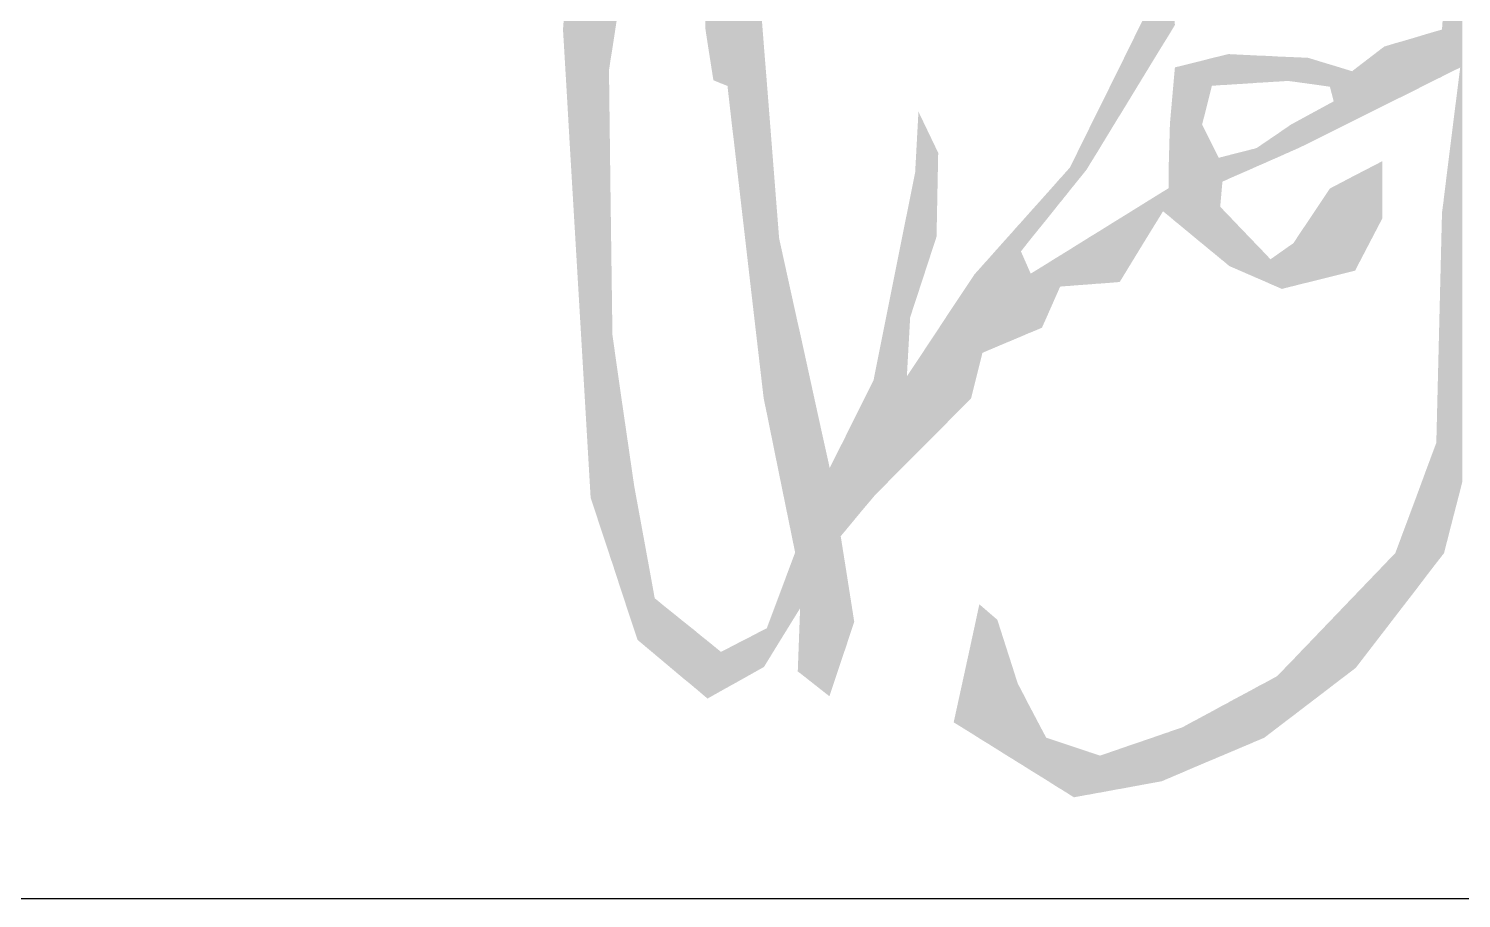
# Model space of a CAD drawing. Extents: x -3102990 to -851544, y -5293060 to -2540151.
# Drawn here: x -1272360 to -1271696, y -2664855 to -2664452 of the extents above; entities that cross this region are included whole.
import ezdxf

# ---------------------------------------------------------------- set-up
doc = ezdxf.new("R2010")
doc.units = 0
doc.header["$LTSCALE"] = 1000
doc.layers.get('0').update_dxf_attribs({"linetype": 'CONTINUOUS'})
doc.layers.add('HATCH', color=254, linetype='CONTINUOUS')
doc.layers.add('PUB_TITLE', color=4, linetype='CONTINUOUS')

# ---------------------------------------------------------------- blocks, each defined once
blk = doc.blocks.new('*U3140')
for points in [[(695042.5, -16518), (695042.5, -16059.9), (695044.1, -16528.6)], [(695044.1, -16528.6), (695044.1, -16059.9), (695048.4, -16556)], [(695048.4, -16556), (695048.4, -16059.9), (695053.9, -16558.3)], [(695053.9, -16558.3), (695053.9, -16059.9), (695055.3, -16558.8)], [(695583.9, -16248.4), (695589.2, -16546.8), (695589.2, -16248)], [(695589.2, -16248), (695590.8, -16846.6), (695590.8, -16247.8)], [(695055.3, -16558.8), (695055.3, -16278.5), (695056, -16559.1)], [(695056, -16559.1), (695056, -16288.2), (695057.8, -16559.8)], [(695057.8, -16559.8), (695057.8, -16312.9), (695058.6, -16560.1)], [(695058.6, -16560.1), (695058.6, -16324.2), (695062.1, -16590.9)], [(695062.1, -16590.9), (695062.1, -16374.1), (695063.1, -16599)], [(695063.1, -16599), (695063.1, -16378.4), (695075.4, -16705.5)], [(695577.5, -16497.1), (695583.9, -16549.4), (695583.9, -16400.7)], [(694959.5, -16444.6), (694968.5, -16885.7), (694968.5, -16438.6)], [(694968.5, -16885.7), (694968.5, -16438.6), (694972.8, -16898.6)], [(695075.4, -16705.5), (695075.4, -16434.8), (695078.4, -16731.4)], [(694944.3, -16454.7), (694952.6, -16740.9), (694952.6, -16449.2)], [(694952.6, -16449.2), (694959.5, -16858.3), (694959.5, -16444.6)], [(694952.6, -16740.9), (694952.6, -16449.2), (694959.5, -16858.3)], [(694959.5, -16858.3), (694959.5, -16444.6), (694968.5, -16885.7)], [(695078.4, -16731.4), (695078.4, -16448.4), (695084.8, -16786.3)], [(694942.5, -16479.5), (694944.3, -16601.2), (694944.3, -16454.7)], [(694944.3, -16601.2), (694944.3, -16454.7), (694952.6, -16740.9)], [(695374, -16482.8), (695378.1, -16523.5), (695378.1, -16474.6)], [(695378.1, -16474.6), (695379, -16522), (695379, -16472.8)], [(694939.5, -16519.3), (694942.5, -16569.8), (694942.5, -16479.5)], [(694942.5, -16569.8), (694942.5, -16479.5), (694944.3, -16601.2)], [(695361.4, -16508.2), (695373, -16531.7), (695373, -16484.8)], [(695373, -16484.8), (695374, -16530.1), (695374, -16482.8)], [(695576, -16519.3), (695577.1, -16552.8), (695577.1, -16504)], [(695577.1, -16504), (695577.5, -16552.6), (695577.5, -16497.1)], [(695342.6, -16546.4), (695361.4, -16550.7), (695361.4, -16508.2)], [(695546.2, -16528.1), (695557.8, -16562.5), (695557.8, -16524.7)], [(695557.8, -16524.7), (695564.6, -16559), (695564.6, -16522.6)], [(695564.6, -16522.6), (695571.9, -16555.4), (695571.9, -16520.5)], [(695571.9, -16520.5), (695576, -16553.4), (695576, -16519.3)], [(695576, -16519.3), (695576, -16553.3), (695576, -16519.3)], [(695084.8, -16786.3), (695084.8, -16528.7), (695085, -16787.4)], [(695085, -16787.4), (695085, -16531.5), (695087.1, -16797.4)], [(695418.8, -16537.7), (695421.3, -16559.3), (695421.3, -16537.1)], [(695513.6, -16547.4), (695532.9, -16574.9), (695532.9, -16532.6)], [(695532.9, -16532.6), (695534.3, -16574.2), (695534.3, -16531.6)], [(695534.3, -16531.6), (695542.2, -16570.2), (695542.2, -16529.2)], [(695542.2, -16529.2), (695546.2, -16568.3), (695546.2, -16528.1)], [(695333.7, -16564.4), (695342.2, -16582.1), (695342.2, -16547.1)], [(695342.2, -16547.1), (695342.6, -16581.6), (695342.6, -16546.4)], [(695379, -16587.4), (695382.6, -16658.1), (695382.6, -16546.7)], [(695382.6, -16546.7), (695385.5, -16660.4), (695385.5, -16546)], [(695382.6, -16658.1), (695382.6, -16546.7), (695385.5, -16660.4)], [(695385.5, -16546), (695387.9, -16662.4), (695387.9, -16545.4)], [(695385.5, -16660.4), (695385.5, -16546), (695387.9, -16662.4)], [(695387.9, -16545.4), (695389.2, -16663.5), (695389.2, -16545.1)], [(695387.9, -16662.4), (695387.9, -16545.4), (695389.2, -16663.5)], [(695389.2, -16545.1), (695393.1, -16666.7), (695393.1, -16544.1)], [(695389.2, -16663.5), (695389.2, -16545.1), (695393.1, -16666.7)], [(695393.1, -16544.1), (695400.9, -16673.2), (695400.9, -16542.2)], [(695393.1, -16666.7), (695393.1, -16544.1), (695400.9, -16673.2)], [(695400.9, -16542.2), (695402.3, -16674.3), (695402.3, -16541.8)], [(695400.9, -16673.2), (695400.9, -16542.2), (695402.3, -16674.3)], [(695402.3, -16541.8), (695409.4, -16560), (695409.4, -16540)], [(695409.4, -16540), (695411.4, -16559.9), (695411.4, -16539.5)], [(695411.4, -16539.5), (695414.3, -16559.7), (695414.3, -16538.8)], [(695414.3, -16538.8), (695415.1, -16559.6), (695415.1, -16538.6)], [(695415.1, -16538.6), (695415.4, -16559.6), (695415.4, -16538.5)], [(695415.4, -16538.5), (695416.8, -16559.5), (695416.8, -16538.2)], [(695416.8, -16538.2), (695416.9, -16559.5), (695416.9, -16538.1)], [(695416.9, -16538.1), (695417.1, -16559.5), (695417.1, -16538.1)], [(695417.1, -16538.1), (695418.8, -16559.4), (695418.8, -16537.7)], [(695464.4, -16556.5), (695464.4, -16539.1), (695466.5, -16556.8)], [(695466.5, -16556.8), (695466.5, -16539.2), (695468.4, -16557)], [(695468.4, -16557), (695468.4, -16539.3), (695473.3, -16557.7)], [(695473.3, -16557.7), (695473.3, -16539.5), (695479.2, -16558.5)], [(695479.2, -16558.5), (695479.2, -16539.8), (695494.8, -16560.7)], [(695494.8, -16560.7), (695494.8, -16544.6), (695494.9, -16561)], [(695494.9, -16561), (695494.9, -16544.6), (695497.6, -16571.3)], [(695513.1, -16547.8), (695513.6, -16584.5), (695513.6, -16547.4)], [(695583.9, -16588.8), (695589.2, -16853), (695589.2, -16546.8)], [(694972.8, -16898.6), (694972.8, -16548.8), (694973.9, -16902.1)], [(695087.1, -16797.4), (695087.1, -16557.5), (695096, -16841.3)], [(695510.9, -16549.5), (695513.1, -16584.8), (695513.1, -16547.8)], [(695328.4, -16575.1), (695333.7, -16596.1), (695333.7, -16564.4)], [(695326.3, -16579.3), (695328.4, -16604.8), (695328.4, -16575.1)], [(695479.2, -16581.3), (695494.8, -16593.9), (695494.8, -16572.8)], [(695494.8, -16572.8), (695494.9, -16593.9), (695494.9, -16572.8)], [(695494.9, -16572.8), (695497.6, -16592.5), (695497.6, -16571.3)], [(695194.5, -16622.9), (695196.9, -16709.4), (695196.9, -16578.8)], [(695320.7, -16590.6), (695326.3, -16608.3), (695326.3, -16579.3)], [(695378.1, -16618.9), (695379, -16655), (695379, -16587.4)], [(695379, -16655), (695379, -16587.4), (695382.6, -16658.1)], [(695402.3, -16674.3), (695402.3, -16588.2), (695409.4, -16680.2)], [(695464.4, -16589.7), (695466.5, -16607.6), (695466.5, -16588.2)], [(695466.5, -16588.2), (695468.4, -16606.8), (695468.4, -16587.2)], [(695468.4, -16587.2), (695473.3, -16604.6), (695473.3, -16584.5)], [(695473.3, -16584.5), (695479.2, -16601.7), (695479.2, -16581.3)], [(695577.5, -16640.2), (695583.9, -16873.4), (695583.9, -16588.8)], [(695309.5, -16613.3), (695318.7, -16620.7), (695318.7, -16594.7)], [(695318.7, -16594.7), (695320.7, -16617.3), (695320.7, -16590.6)], [(695447.4, -16601.3), (695451.8, -16614.1), (695451.8, -16598.3)], [(695451.8, -16598.3), (695456.7, -16612), (695456.7, -16595)], [(695456.7, -16595), (695458.7, -16611.1), (695458.7, -16593.6)], [(695458.7, -16593.6), (695460.1, -16610.5), (695460.1, -16592.6)], [(695460.1, -16592.6), (695463.3, -16609), (695463.3, -16590.4)], [(695463.3, -16590.4), (695464.4, -16608.6), (695464.4, -16589.7)], [(695409.4, -16680.2), (695409.4, -16602.3), (695411.4, -16681.8)], [(695411.4, -16681.8), (695411.4, -16606.4), (695414.3, -16684.2)], [(695422, -16610.2), (695431.9, -16622.9), (695431.9, -16607.7)], [(695431.9, -16607.7), (695438.1, -16620.2), (695438.1, -16606.1)], [(695438.1, -16606.1), (695439.8, -16619.4), (695439.8, -16605.7)], [(695439.8, -16605.7), (695440.5, -16619.1), (695440.5, -16605.5)], [(695440.5, -16605.5), (695441.8, -16618.5), (695441.8, -16605.1)], [(695441.8, -16605.1), (695447.4, -16616.1), (695447.4, -16601.3)], [(695304.1, -16622), (695306.5, -16635.8), (695306.5, -16619.3)], [(695306.5, -16619.3), (695307, -16635.2), (695307, -16618.3)], [(695307, -16618.3), (695309.5, -16632.1), (695309.5, -16613.3)], [(695378.1, -16654.3), (695378.1, -16618.9), (695379, -16655)], [(695414.3, -16612.2), (695415.1, -16684.9), (695415.1, -16612)], [(695414.3, -16684.2), (695414.3, -16612.2), (695415.1, -16684.9)], [(695415.1, -16612), (695415.4, -16685.1), (695415.4, -16611.9)], [(695415.1, -16684.9), (695415.1, -16612), (695415.4, -16685.1)], [(695415.4, -16611.9), (695416.8, -16631.9), (695416.8, -16611.5)], [(695416.8, -16611.5), (695416.9, -16630.7), (695416.9, -16611.5)], [(695416.9, -16611.5), (695417.1, -16629.4), (695417.1, -16611.5)], [(695417.1, -16611.5), (695418.8, -16628.7), (695418.8, -16611)], [(695418.8, -16611), (695421.3, -16627.6), (695421.3, -16610.4)], [(695421.3, -16610.4), (695421.9, -16627.3), (695421.9, -16610.3)], [(695421.9, -16610.3), (695422, -16627.2), (695422, -16610.2)], [(695513.6, -16624.6), (695532.9, -16655.9), (695532.9, -16614.6)], [(695190.9, -16640.8), (695194.5, -16716.7), (695194.5, -16622.9)], [(695295.3, -16631.9), (695299.5, -16644.5), (695299.5, -16627.1)], [(695299.5, -16627.1), (695300.4, -16643.5), (695300.4, -16626.2)], [(695300.4, -16626.2), (695302.2, -16641.2), (695302.2, -16624.1)], [(695302.2, -16624.1), (695304.1, -16638.9), (695304.1, -16622)], [(695497.6, -16633), (695510.9, -16694.5), (695510.9, -16626)], [(695510.9, -16626), (695513.1, -16693.9), (695513.1, -16624.9)], [(695513.1, -16624.9), (695513.6, -16692.9), (695513.6, -16624.6)], [(694973.9, -16902.1), (694973.9, -16637.9), (694975.3, -16906.1)], [(695188.5, -16652.7), (695190.9, -16727.7), (695190.9, -16640.8)], [(695286.3, -16642), (695289.4, -16657.2), (695289.4, -16638.5)], [(695289.4, -16638.5), (695295.3, -16649.8), (695295.3, -16631.9)], [(695361.4, -16644.5), (695373, -16652.6), (695373, -16637.3)], [(695373, -16637.3), (695374, -16650.9), (695374, -16636.7)], [(695374, -16636.7), (695378.1, -16654.3), (695378.1, -16634.2)], [(695374, -16650.9), (695374, -16636.7), (695378.1, -16654.3)], [(695479.2, -16657.9), (695494.8, -16698.5), (695494.8, -16634.5)], [(695494.8, -16634.5), (695494.9, -16698.5), (695494.9, -16634.4)], [(695494.9, -16634.4), (695497.6, -16697.8), (695497.6, -16633)], [(695577.1, -16643.9), (695577.5, -16898.5), (695577.5, -16640.2)], [(695276.6, -16652.8), (695278.2, -16671), (695278.2, -16651)], [(695278.2, -16651), (695286.3, -16661), (695286.3, -16642)], [(695342.6, -16656.2), (695361.4, -16671.4), (695361.4, -16644.5)], [(695415.4, -16685.1), (695415.4, -16647.6), (695416.8, -16686.3)], [(695416.8, -16686.3), (695416.8, -16649.1), (695416.9, -16686.4)], [(695416.9, -16686.4), (695416.9, -16649.2), (695417.1, -16686.5)], [(695417.1, -16686.5), (695417.1, -16649.4), (695418.8, -16687.9)], [(695418.8, -16687.9), (695418.8, -16651.2), (695421.3, -16690)], [(695576, -16652), (695577.1, -16899.1), (695577.1, -16643.9)], [(695179.5, -16697.5), (695187.3, -16834.5), (695187.3, -16658.6)], [(695187.3, -16658.6), (695188.5, -16833.3), (695188.5, -16652.7)], [(695267, -16663.5), (695268.9, -16742.6), (695268.9, -16661.4)], [(695268.9, -16661.4), (695270.4, -16742), (695270.4, -16659.8)], [(695270.4, -16659.8), (695271.1, -16741.7), (695271.1, -16659)], [(695271.1, -16659), (695276.6, -16673), (695276.6, -16652.8)], [(695328.4, -16665), (695333.7, -16702.9), (695333.7, -16661.7)], [(695333.7, -16661.7), (695342.2, -16702.2), (695342.2, -16656.4)], [(695342.2, -16656.4), (695342.6, -16702.2), (695342.6, -16656.2)], [(695421.3, -16690), (695421.3, -16653.7), (695421.9, -16690.5)], [(695421.9, -16690.5), (695421.9, -16654.4), (695422, -16690.6)], [(695422, -16690.6), (695422, -16654.5), (695431.9, -16694.9)], [(695473.3, -16666.6), (695479.2, -16702.4), (695479.2, -16657.9)], [(695571.9, -16818.6), (695576, -16900.5), (695576, -16652.6)], [(695576, -16652.6), (695576, -16900.4), (695576, -16652)], [(695096, -16841.3), (695096, -16670.5), (695107.6, -16898.1)], [(695254.2, -16677.9), (695261.5, -16745.7), (695261.5, -16669.7)], [(695261.5, -16669.7), (695264.5, -16744.5), (695264.5, -16666.4)], [(695264.5, -16666.4), (695267, -16743.4), (695267, -16663.5)], [(695309.5, -16676.7), (695318.7, -16704), (695318.7, -16671)], [(695318.7, -16671), (695320.7, -16703.9), (695320.7, -16669.7)], [(695320.7, -16669.7), (695326.3, -16703.4), (695326.3, -16666.3)], [(695326.3, -16666.3), (695328.4, -16703.3), (695328.4, -16665)], [(695431.9, -16694.9), (695431.9, -16664.9), (695438.1, -16697.6)], [(695438.1, -16697.6), (695438.1, -16671.3), (695439.8, -16698.3)], [(695468.4, -16674.1), (695473.3, -16703.8), (695473.3, -16666.6)], [(695246.9, -16686.1), (695254, -16748.9), (695254, -16678.1)], [(695254, -16678.1), (695254.2, -16748.8), (695254.2, -16677.9)], [(695299.5, -16682.9), (695300.4, -16705.4), (695300.4, -16682.4)], [(695300.4, -16682.4), (695302.2, -16705.3), (695302.2, -16681.2)], [(695302.2, -16681.2), (695304.1, -16705.1), (695304.1, -16680.1)], [(695304.1, -16680.1), (695306.5, -16705), (695306.5, -16678.6)], [(695306.5, -16678.6), (695307, -16704.9), (695307, -16678.3)], [(695307, -16678.3), (695309.5, -16704.7), (695309.5, -16676.7)], [(695439.8, -16698.3), (695439.8, -16673.1), (695440.5, -16698.7)], [(695440.5, -16698.7), (695440.5, -16673.9), (695441.8, -16699.2)], [(695441.8, -16699.2), (695441.8, -16675.2), (695447.4, -16701.6)], [(695447.4, -16701.6), (695447.4, -16681), (695451.8, -16703.6)], [(695451.8, -16685.7), (695456.7, -16705.7), (695456.7, -16682.3)], [(695456.7, -16682.3), (695458.7, -16706.6), (695458.7, -16680.8)], [(695456.7, -16705.7), (695456.7, -16682.3), (695458.7, -16706.6)], [(695458.7, -16680.8), (695460.1, -16707.2), (695460.1, -16679.9)], [(695458.7, -16706.6), (695458.7, -16680.8), (695460.1, -16707.2)], [(695460.1, -16679.9), (695463.3, -16706.3), (695463.3, -16677.6)], [(695463.3, -16677.6), (695464.4, -16706.1), (695464.4, -16676.8)], [(695464.4, -16676.8), (695466.5, -16705.5), (695466.5, -16675.4)], [(695466.5, -16675.4), (695468.4, -16705.1), (695468.4, -16674.1)], [(695237.4, -16696.7), (695241, -16762.4), (695241, -16692.7)], [(695241, -16692.7), (695243.2, -16753.5), (695243.2, -16690.2)], [(695243.2, -16690.2), (695246.9, -16751.9), (695246.9, -16686.1)], [(695278.2, -16696.1), (695286.3, -16735.3), (695286.3, -16691.1)], [(695286.3, -16691.1), (695289.4, -16728.4), (695289.4, -16689.2)], [(695289.4, -16689.2), (695295.3, -16715), (695295.3, -16685.5)], [(695295.3, -16685.5), (695299.5, -16705.5), (695299.5, -16682.9)], [(695451.8, -16703.6), (695451.8, -16685.7), (695456.7, -16705.7)], [(695165.1, -16769.5), (695179.5, -16842.3), (695179.5, -16697.5)], [(695230.8, -16706.7), (695235, -16786.5), (695235, -16700.4)], [(695235, -16700.4), (695237.4, -16776.8), (695237.4, -16696.7)], [(695222.4, -16719.3), (695230.8, -16790.8), (695230.8, -16706.7)], [(695219, -16724.4), (695222.4, -16799.2), (695222.4, -16719.3)], [(695211.2, -16736.3), (695219, -16802.6), (695219, -16724.4)], [(694975.3, -16906.1), (694975.3, -16740.6), (694981.9, -16926.4)], [(695111.2, -16985.5), (695111.2, -16739.3), (695124.9, -16996.3)], [(695196.9, -16757.9), (695210, -16811.7), (695210, -16738.1)], [(695210, -16738.1), (695211.2, -16810.5), (695211.2, -16736.3)], [(695190.9, -16766.9), (695194.5, -16827.3), (695194.5, -16761.5)], [(695194.5, -16761.5), (695196.9, -16824.9), (695196.9, -16757.9)], [(695156.1, -16789.8), (695164.4, -16857.8), (695164.4, -16773.3)], [(695164.4, -16773.3), (695165.1, -16856.9), (695165.1, -16769.5)], [(695188.5, -16770.5), (695190.9, -16830.9), (695190.9, -16766.9)], [(694981.9, -16926.4), (694981.9, -16786.9), (694991.1, -16954.2)], [(695150.4, -16801.3), (695156.1, -16867.6), (695156.1, -16789.8)], [(695124.9, -16996.3), (695124.9, -16801.9), (695132, -17001.9)], [(695144.2, -16813.8), (695150.4, -16874.5), (695150.4, -16801.3)], [(695140.6, -16821), (695144.2, -16882), (695144.2, -16813.8)], [(695132.6, -16837), (695140.6, -16977.7), (695140.6, -16821)], [(695564.6, -16838.2), (695571.9, -16905.7), (695571.9, -16818.6)], [(695132, -17001.9), (695132, -16834), (695132.4, -17002.2)], [(695557.8, -16856.7), (695564.6, -16915.2), (695564.6, -16838.2)], [(694991.1, -16954.2), (694991.1, -16850.2), (694993.5, -16961.4)], [(695546.2, -16887.8), (695557.8, -16924.2), (695557.8, -16856.7)], [(694993.5, -16961.4), (694993.5, -16863.2), (695004.1, -16970.3)], [(695542.2, -16898.5), (695546.2, -16939.2), (695546.2, -16887.8)], [(695096, -16929.1), (695107.6, -16944.3), (695107.6, -16898.1)], [(695534.3, -16906.7), (695542.2, -16944.4), (695542.2, -16898.5)], [(695513.6, -16928.3), (695532.9, -16956.5), (695532.9, -16908.2)], [(695532.9, -16908.2), (695534.3, -16954.7), (695534.3, -16906.7)], [(695004.1, -16970.3), (695004.1, -16921.1), (695005.9, -16971.8)], [(695005.9, -16971.8), (695005.9, -16931.2), (695007.3, -16973)], [(695087.1, -16952.9), (695096, -16963.1), (695096, -16929.1)], [(695497.6, -16945), (695510.9, -16983.7), (695510.9, -16931.1)], [(695510.9, -16931.1), (695513.1, -16982), (695513.1, -16928.9)], [(695513.1, -16928.9), (695513.6, -16981.6), (695513.6, -16928.3)], [(695007.3, -16973), (695007.3, -16932.3), (695011.6, -16976.6)], [(695011.6, -16976.6), (695011.6, -16935.9), (695021.1, -16984.6)], [(695109.5, -16984.3), (695111.2, -16985.5), (695111.2, -16938.5)], [(695237.4, -16952.3), (695241, -17032.7), (695241, -16935.6)], [(695241, -17032.7), (695241, -16935.6), (695243.2, -17034.1)], [(695243.2, -17034.1), (695243.2, -16937.5), (695246.9, -17036.3)], [(695246.9, -17036.3), (695246.9, -16940.7), (695254, -17040.8)], [(695021.1, -16984.6), (695021.1, -16943.5), (695026.2, -16988.9)], [(695026.2, -16988.9), (695026.2, -16947.7), (695027.9, -16990.3)], [(695027.9, -16990.3), (695027.9, -16949), (695031.4, -16993.1)], [(695031.4, -16993.1), (695031.4, -16951.8), (695034.8, -16996)], [(695254, -17040.8), (695254, -16946.8), (695254.2, -17040.9)], [(695254.2, -17040.9), (695254.2, -16947.4), (695261.5, -17045.5)], [(695479.2, -16964.2), (695494.8, -16996), (695494.8, -16947.9)], [(695494.8, -16947.9), (695494.9, -16995.9), (695494.9, -16947.8)], [(695494.9, -16947.8), (695497.6, -16993.8), (695497.6, -16945)], [(695034.8, -16996), (695034.8, -16954.5), (695036.4, -16997.3)], [(695036.4, -16997.3), (695036.4, -16955.9), (695041.2, -17001.4)], [(695041.2, -17001.4), (695041.2, -16959.8), (695042.5, -17002.5)], [(695042.5, -17002.5), (695042.5, -16960.8), (695044.1, -17003.9)], [(695063.1, -16965.3), (695075.4, -16986.4), (695075.4, -16959)], [(695075.4, -16959), (695078.4, -16984.7), (695078.4, -16957.4)], [(695078.4, -16957.4), (695084.8, -16981.1), (695084.8, -16954.1)], [(695084.8, -16954.1), (695085, -16981), (695085, -16954)], [(695085, -16954), (695087.1, -16977.6), (695087.1, -16952.9)], [(695235, -16963.4), (695237.4, -17030.4), (695237.4, -16952.3)], [(695237.4, -17030.4), (695237.4, -16952.3), (695241, -17032.7)], [(695053.9, -16970.1), (695055.3, -16997.6), (695055.3, -16969.4)], [(695055.3, -16969.4), (695056, -16997.2), (695056, -16969)], [(695056, -16969), (695057.8, -16996.2), (695057.8, -16968.1)], [(695057.8, -16968.1), (695058.6, -16995.8), (695058.6, -16967.7)], [(695058.6, -16967.7), (695062.1, -16993.8), (695062.1, -16965.8)], [(695062.1, -16965.8), (695063.1, -16993.3), (695063.1, -16965.3)], [(695230.8, -16982.7), (695235, -17028.9), (695235, -16963.4)], [(695235, -17028.9), (695235, -16963.4), (695237.4, -17030.4)], [(695261.5, -17045.5), (695261.5, -16970.2), (695264.5, -17047.3)], [(695468.4, -16975.5), (695473.3, -17012.4), (695473.3, -16970.3)], [(695473.3, -16970.3), (695479.2, -17007.9), (695479.2, -16964.2)], [(695222.4, -17021.1), (695230.8, -17026.3), (695230.8, -16982.7)], [(695230.8, -17026.3), (695230.8, -16982.7), (695235, -17028.9)], [(695264.5, -17047.3), (695264.5, -16979.5), (695267, -17048.9)], [(695460.1, -16984.1), (695463.3, -17020), (695463.3, -16980.7)], [(695463.3, -16980.7), (695464.4, -17019.2), (695464.4, -16979.6)], [(695464.4, -16979.6), (695466.5, -17017.6), (695466.5, -16977.4)], [(695466.5, -16977.4), (695468.4, -17016.2), (695468.4, -16975.5)], [(695267, -17048.9), (695267, -16987.4), (695268.9, -17050.1)], [(695268.9, -17050.1), (695268.9, -16993.2), (695270.4, -17051)], [(695441.8, -16995.6), (695447.4, -17032.2), (695447.4, -16992.7)], [(695447.4, -16992.7), (695451.8, -17028.8), (695451.8, -16990.3)], [(695451.8, -16990.3), (695456.7, -17025.1), (695456.7, -16987.6)], [(695456.7, -16987.6), (695458.7, -17023.5), (695458.7, -16985.5)], [(695458.7, -16985.5), (695460.1, -17022.5), (695460.1, -16984.1)], [(695270.4, -17051), (695270.4, -16996), (695271.1, -17051.4)], [(695271.1, -17051.4), (695271.1, -16997.3), (695276.6, -17054.9)], [(695422, -17006.3), (695431.9, -17038.8), (695431.9, -17001)], [(695431.9, -17001), (695438.1, -17036.2), (695438.1, -16997.7)], [(695438.1, -16997.7), (695439.8, -17035.4), (695439.8, -16996.7)], [(695439.8, -16996.7), (695440.5, -17035.1), (695440.5, -16996.4)], [(695440.5, -16996.4), (695441.8, -17034.6), (695441.8, -16995.6)], [(695276.6, -17054.9), (695276.6, -17008), (695278.2, -17055.9)], [(695278.2, -17055.9), (695278.2, -17011), (695286.3, -17060.9)], [(695402.3, -17017), (695409.4, -17048.3), (695409.4, -17013.2)], [(695409.4, -17013.2), (695411.4, -17047.5), (695411.4, -17012.1)], [(695411.4, -17012.1), (695414.3, -17046.2), (695414.3, -17010.5)], [(695414.3, -17010.5), (695415.1, -17045.9), (695415.1, -17010.1)], [(695415.1, -17010.1), (695415.4, -17045.8), (695415.4, -17009.9)], [(695415.4, -17009.9), (695416.8, -17045.2), (695416.8, -17009.1)], [(695416.8, -17009.1), (695416.9, -17045.1), (695416.9, -17009.1)], [(695416.9, -17009.1), (695417.1, -17045.1), (695417.1, -17009)], [(695417.1, -17009), (695418.8, -17044.3), (695418.8, -17008.1)], [(695418.8, -17008.1), (695421.3, -17043.3), (695421.3, -17006.8)], [(695421.3, -17006.8), (695421.9, -17043), (695421.9, -17006.4)], [(695421.9, -17006.4), (695422, -17043), (695422, -17006.3)], [(695385.5, -17025.6), (695387.9, -17057.5), (695387.9, -17024.8)], [(695387.9, -17024.8), (695389.2, -17056.9), (695389.2, -17024.1)], [(695389.2, -17024.1), (695393.1, -17055.2), (695393.1, -17021.9)], [(695393.1, -17021.9), (695400.9, -17051.9), (695400.9, -17017.8)], [(695400.9, -17017.8), (695402.3, -17051.3), (695402.3, -17017)], [(695286.3, -17060.9), (695286.3, -17026.4), (695289.4, -17062.8)], [(695289.4, -17062.8), (695289.4, -17032.2), (695295.3, -17066.6)], [(695295.3, -17066.6), (695295.3, -17034.2), (695299.5, -17069.2)], [(695342.6, -17040.3), (695361.4, -17065.9), (695361.4, -17033.9)], [(695361.4, -17033.9), (695373, -17063.8), (695373, -17029.9)], [(695373, -17029.9), (695374, -17063.4), (695374, -17029.5)], [(695374, -17029.5), (695378.1, -17061.6), (695378.1, -17028.2)], [(695378.1, -17028.2), (695379, -17061.3), (695379, -17027.8)], [(695379, -17027.8), (695382.6, -17059.7), (695382.6, -17026.6)], [(695382.6, -17026.6), (695385.5, -17058.5), (695385.5, -17025.6)], [(695299.5, -17069.2), (695299.5, -17035.6), (695300.4, -17069.7)], [(695300.4, -17069.7), (695300.4, -17035.9), (695302.2, -17070.9)], [(695302.2, -17070.9), (695302.2, -17036.5), (695304.1, -17072)], [(695304.1, -17072), (695304.1, -17037.1), (695306.5, -17073.6)], [(695306.5, -17073.6), (695306.5, -17037.9), (695307, -17073.9)], [(695307, -17073.9), (695307, -17038.1), (695309.5, -17075.4)], [(695328.4, -17045.2), (695333.7, -17071), (695333.7, -17043.4)], [(695333.7, -17043.4), (695342.2, -17069.4), (695342.2, -17040.5)], [(695342.2, -17040.5), (695342.6, -17069.4), (695342.6, -17040.3)]]:
    blk.add_solid(points)
at = {"extrusion": (0, 0, -1)}
for points in [[(-695042.5, -16059.9), (-695044.1, -16528.6), (-695044.1, -16059.9)], [(-695044.1, -16059.9), (-695048.4, -16556), (-695048.4, -16059.9)], [(-695048.4, -16059.9), (-695053.9, -16558.3), (-695053.9, -16059.9)], [(-695053.9, -16059.9), (-695055.3, -16558.8), (-695055.3, -16059.9)], [(-695583.9, -16549.4), (-695583.9, -16248.4), (-695589.2, -16546.8)], [(-695589.2, -16853), (-695589.2, -16248), (-695590.8, -16846.6)], [(-695055.3, -16278.5), (-695056, -16559.1), (-695056, -16288.2)], [(-695056, -16288.2), (-695057.8, -16559.8), (-695057.8, -16312.9)], [(-695057.8, -16312.9), (-695058.6, -16560.1), (-695058.6, -16324.2)], [(-695058.6, -16324.2), (-695062.1, -16590.9), (-695062.1, -16374.1)], [(-695062.1, -16374.1), (-695063.1, -16599), (-695063.1, -16378.4)], [(-695063.1, -16378.4), (-695075.4, -16705.5), (-695075.4, -16434.8)], [(-694968.5, -16438.6), (-694972.8, -16898.6), (-694972.8, -16440)], [(-694972.8, -16548.8), (-694972.8, -16440), (-694973.9, -16541.4)], [(-694972.8, -16440), (-694973.9, -16541.4), (-694973.9, -16440.3)], [(-694973.9, -16541.4), (-694973.9, -16440.3), (-694975.3, -16532.8)], [(-694973.9, -16440.3), (-694975.3, -16532.8), (-694975.3, -16440.8)], [(-694975.3, -16532.8), (-694975.3, -16440.8), (-694981.9, -16489.5)], [(-695075.4, -16434.8), (-695078.4, -16731.4), (-695078.4, -16448.4)], [(-695078.4, -16448.4), (-695084.8, -16786.3), (-695084.8, -16528.7)], [(-695378.1, -16523.5), (-695378.1, -16474.6), (-695379, -16522)], [(-695379, -16522), (-695379, -16472.8), (-695382.6, -16516)], [(-695373, -16531.7), (-695373, -16484.8), (-695374, -16530.1)], [(-695374, -16530.1), (-695374, -16482.8), (-695378.1, -16523.5)], [(-695577.1, -16552.8), (-695577.1, -16504), (-695577.5, -16552.6)], [(-695577.5, -16552.6), (-695577.5, -16497.1), (-695583.9, -16549.4)], [(-695361.4, -16550.7), (-695361.4, -16508.2), (-695373, -16531.7)], [(-695557.8, -16562.5), (-695557.8, -16524.7), (-695564.6, -16559)], [(-695564.6, -16559), (-695564.6, -16522.6), (-695571.9, -16555.4)], [(-695571.9, -16555.4), (-695571.9, -16520.5), (-695576, -16553.4)], [(-695576, -16553.4), (-695576, -16519.3), (-695576, -16553.3)], [(-695576, -16553.3), (-695576, -16519.3), (-695577.1, -16552.8)], [(-695084.8, -16528.7), (-695085, -16787.4), (-695085, -16531.5)], [(-695085, -16531.5), (-695087.1, -16797.4), (-695087.1, -16557.5)], [(-695421.3, -16559.3), (-695421.3, -16537.1), (-695421.9, -16559.2)], [(-695421.3, -16537.1), (-695421.9, -16559.2), (-695421.9, -16537.1)], [(-695421.9, -16559.2), (-695421.9, -16537.1), (-695422, -16559.2)], [(-695421.9, -16537.1), (-695422, -16559.2), (-695422, -16537.1)], [(-695422, -16559.2), (-695422, -16537.1), (-695431.9, -16558.6)], [(-695422, -16537.1), (-695431.9, -16558.6), (-695431.9, -16537.6)], [(-695532.9, -16574.9), (-695532.9, -16532.6), (-695534.3, -16574.2)], [(-695534.3, -16574.2), (-695534.3, -16531.6), (-695542.2, -16570.2)], [(-695542.2, -16570.2), (-695542.2, -16529.2), (-695546.2, -16568.3)], [(-695546.2, -16568.3), (-695546.2, -16528.1), (-695557.8, -16562.5)], [(-695342.2, -16582.1), (-695342.2, -16547.1), (-695342.6, -16581.6)], [(-695342.6, -16581.6), (-695342.6, -16546.4), (-695361.4, -16550.7)], [(-695402.3, -16588.2), (-695402.3, -16541.8), (-695409.4, -16560)], [(-695409.4, -16560), (-695409.4, -16540), (-695411.4, -16559.9)], [(-695411.4, -16559.9), (-695411.4, -16539.5), (-695414.3, -16559.7)], [(-695414.3, -16559.7), (-695414.3, -16538.8), (-695415.1, -16559.6)], [(-695415.1, -16559.6), (-695415.1, -16538.6), (-695415.4, -16559.6)], [(-695415.4, -16559.6), (-695415.4, -16538.5), (-695416.8, -16559.5)], [(-695416.8, -16559.5), (-695416.8, -16538.2), (-695416.9, -16559.5)], [(-695416.9, -16559.5), (-695416.9, -16538.1), (-695417.1, -16559.5)], [(-695417.1, -16559.5), (-695417.1, -16538.1), (-695418.8, -16559.4)], [(-695418.8, -16559.4), (-695418.8, -16537.7), (-695421.3, -16559.3)], [(-695431.9, -16558.6), (-695431.9, -16537.6), (-695438.1, -16558.2)], [(-695431.9, -16537.6), (-695438.1, -16558.2), (-695438.1, -16537.9)], [(-695438.1, -16558.2), (-695438.1, -16537.9), (-695439.8, -16558.1)], [(-695438.1, -16537.9), (-695439.8, -16558.1), (-695439.8, -16538)], [(-695439.8, -16558.1), (-695439.8, -16538), (-695440.5, -16558)], [(-695439.8, -16538), (-695440.5, -16558), (-695440.5, -16538)], [(-695440.5, -16558), (-695440.5, -16538), (-695441.8, -16557.9)], [(-695440.5, -16538), (-695441.8, -16557.9), (-695441.8, -16538.1)], [(-695441.8, -16557.9), (-695441.8, -16538.1), (-695447.4, -16557.6)], [(-695441.8, -16538.1), (-695447.4, -16557.6), (-695447.4, -16538.3)], [(-695447.4, -16557.6), (-695447.4, -16538.3), (-695451.8, -16557.3)], [(-695447.4, -16538.3), (-695451.8, -16557.3), (-695451.8, -16538.5)], [(-695451.8, -16557.3), (-695451.8, -16538.5), (-695456.7, -16557)], [(-695451.8, -16538.5), (-695456.7, -16557), (-695456.7, -16538.8)], [(-695456.7, -16557), (-695456.7, -16538.8), (-695458.7, -16556.9)], [(-695456.7, -16538.8), (-695458.7, -16556.9), (-695458.7, -16538.9)], [(-695458.7, -16556.9), (-695458.7, -16538.9), (-695460.1, -16556.8)], [(-695458.7, -16538.9), (-695460.1, -16556.8), (-695460.1, -16538.9)], [(-695460.1, -16556.8), (-695460.1, -16538.9), (-695463.3, -16556.6)], [(-695460.1, -16538.9), (-695463.3, -16556.6), (-695463.3, -16539.1)], [(-695463.3, -16556.6), (-695463.3, -16539.1), (-695464.4, -16556.5)], [(-695463.3, -16539.1), (-695464.4, -16556.5), (-695464.4, -16539.1)], [(-695464.4, -16539.1), (-695466.5, -16556.8), (-695466.5, -16539.2)], [(-695466.5, -16539.2), (-695468.4, -16557), (-695468.4, -16539.3)], [(-695468.4, -16539.3), (-695473.3, -16557.7), (-695473.3, -16539.5)], [(-695473.3, -16539.5), (-695479.2, -16558.5), (-695479.2, -16539.8)], [(-695479.2, -16539.8), (-695494.8, -16560.7), (-695494.8, -16544.6)], [(-695494.8, -16544.6), (-695494.9, -16561), (-695494.9, -16544.6)], [(-695494.9, -16544.6), (-695497.6, -16571.3), (-695497.6, -16545.4)], [(-695497.6, -16592.5), (-695497.6, -16545.4), (-695510.9, -16585.9)], [(-695497.6, -16545.4), (-695510.9, -16585.9), (-695510.9, -16549.5)], [(-695513.6, -16584.5), (-695513.6, -16547.4), (-695532.9, -16574.9)], [(-694972.8, -16548.8), (-694973.9, -16902.1), (-694973.9, -16637.9)], [(-695087.1, -16557.5), (-695096, -16841.3), (-695096, -16670.5)], [(-695510.9, -16585.9), (-695510.9, -16549.5), (-695513.1, -16584.8)], [(-695513.1, -16584.8), (-695513.1, -16547.8), (-695513.6, -16584.5)], [(-695333.7, -16596.1), (-695333.7, -16564.4), (-695342.2, -16582.1)], [(-695328.4, -16604.8), (-695328.4, -16575.1), (-695333.7, -16596.1)], [(-695494.8, -16593.9), (-695494.8, -16572.8), (-695494.9, -16593.9)], [(-695494.9, -16593.9), (-695494.9, -16572.8), (-695497.6, -16592.5)], [(-695196.9, -16709.4), (-695196.9, -16578.8), (-695210, -16669.3)], [(-695196.9, -16578.8), (-695210, -16669.3), (-695210, -16606.1)], [(-695326.3, -16608.3), (-695326.3, -16579.3), (-695328.4, -16604.8)], [(-695402.3, -16588.2), (-695409.4, -16680.2), (-695409.4, -16602.3)], [(-695466.5, -16607.6), (-695466.5, -16588.2), (-695468.4, -16606.8)], [(-695468.4, -16606.8), (-695468.4, -16587.2), (-695473.3, -16604.6)], [(-695473.3, -16604.6), (-695473.3, -16584.5), (-695479.2, -16601.7)], [(-695479.2, -16601.7), (-695479.2, -16581.3), (-695494.8, -16593.9)], [(-695583.9, -16873.4), (-695583.9, -16588.8), (-695589.2, -16853)], [(-695318.7, -16620.7), (-695318.7, -16594.7), (-695320.7, -16617.3)], [(-695320.7, -16617.3), (-695320.7, -16590.6), (-695326.3, -16608.3)], [(-695451.8, -16614.1), (-695451.8, -16598.3), (-695456.7, -16612)], [(-695456.7, -16612), (-695456.7, -16595), (-695458.7, -16611.1)], [(-695458.7, -16611.1), (-695458.7, -16593.6), (-695460.1, -16610.5)], [(-695460.1, -16610.5), (-695460.1, -16592.6), (-695463.3, -16609)], [(-695463.3, -16609), (-695463.3, -16590.4), (-695464.4, -16608.6)], [(-695464.4, -16608.6), (-695464.4, -16589.7), (-695466.5, -16607.6)], [(-695210, -16669.3), (-695210, -16606.1), (-695211.2, -16608.6)], [(-695409.4, -16602.3), (-695411.4, -16681.8), (-695411.4, -16606.4)], [(-695411.4, -16606.4), (-695414.3, -16684.2), (-695414.3, -16612.2)], [(-695431.9, -16622.9), (-695431.9, -16607.7), (-695438.1, -16620.2)], [(-695438.1, -16620.2), (-695438.1, -16606.1), (-695439.8, -16619.4)], [(-695439.8, -16619.4), (-695439.8, -16605.7), (-695440.5, -16619.1)], [(-695440.5, -16619.1), (-695440.5, -16605.5), (-695441.8, -16618.5)], [(-695441.8, -16618.5), (-695441.8, -16605.1), (-695447.4, -16616.1)], [(-695447.4, -16616.1), (-695447.4, -16601.3), (-695451.8, -16614.1)], [(-695306.5, -16635.8), (-695306.5, -16619.3), (-695307, -16635.2)], [(-695307, -16635.2), (-695307, -16618.3), (-695309.5, -16632.1)], [(-695309.5, -16632.1), (-695309.5, -16613.3), (-695318.7, -16620.7)], [(-695415.4, -16647.6), (-695415.4, -16611.9), (-695416.8, -16631.9)], [(-695416.8, -16631.9), (-695416.8, -16611.5), (-695416.9, -16630.7)], [(-695416.9, -16630.7), (-695416.9, -16611.5), (-695417.1, -16629.4)], [(-695417.1, -16629.4), (-695417.1, -16611.5), (-695418.8, -16628.7)], [(-695418.8, -16628.7), (-695418.8, -16611), (-695421.3, -16627.6)], [(-695421.3, -16627.6), (-695421.3, -16610.4), (-695421.9, -16627.3)], [(-695421.9, -16627.3), (-695421.9, -16610.3), (-695422, -16627.2)], [(-695422, -16627.2), (-695422, -16610.2), (-695431.9, -16622.9)], [(-695194.5, -16716.7), (-695194.5, -16622.9), (-695196.9, -16709.4)], [(-695299.5, -16644.5), (-695299.5, -16627.1), (-695300.4, -16643.5)], [(-695300.4, -16643.5), (-695300.4, -16626.2), (-695302.2, -16641.2)], [(-695302.2, -16641.2), (-695302.2, -16624.1), (-695304.1, -16638.9)], [(-695304.1, -16638.9), (-695304.1, -16622), (-695306.5, -16635.8)], [(-695510.9, -16694.5), (-695510.9, -16626), (-695513.1, -16693.9)], [(-695513.1, -16693.9), (-695513.1, -16624.9), (-695513.6, -16692.9)], [(-695513.6, -16692.9), (-695513.6, -16624.6), (-695532.9, -16655.9)], [(-694973.9, -16637.9), (-694975.3, -16906.1), (-694975.3, -16740.6)], [(-695190.9, -16727.7), (-695190.9, -16640.8), (-695194.5, -16716.7)], [(-695289.4, -16657.2), (-695289.4, -16638.5), (-695295.3, -16649.8)], [(-695295.3, -16649.8), (-695295.3, -16631.9), (-695299.5, -16644.5)], [(-695373, -16652.6), (-695373, -16637.3), (-695374, -16650.9)], [(-695494.8, -16698.5), (-695494.8, -16634.5), (-695494.9, -16698.5)], [(-695494.9, -16698.5), (-695494.9, -16634.4), (-695497.6, -16697.8)], [(-695497.6, -16697.8), (-695497.6, -16633), (-695510.9, -16694.5)], [(-695577.5, -16898.5), (-695577.5, -16640.2), (-695583.9, -16873.4)], [(-695278.2, -16671), (-695278.2, -16651), (-695286.3, -16661)], [(-695286.3, -16661), (-695286.3, -16642), (-695289.4, -16657.2)], [(-695361.4, -16671.4), (-695361.4, -16644.5), (-695373, -16652.6)], [(-695415.4, -16647.6), (-695416.8, -16686.3), (-695416.8, -16649.1)], [(-695416.8, -16649.1), (-695416.9, -16686.4), (-695416.9, -16649.2)], [(-695416.9, -16649.2), (-695417.1, -16686.5), (-695417.1, -16649.4)], [(-695417.1, -16649.4), (-695418.8, -16687.9), (-695418.8, -16651.2)], [(-695418.8, -16651.2), (-695421.3, -16690), (-695421.3, -16653.7)], [(-695577.1, -16899.1), (-695577.1, -16643.9), (-695577.5, -16898.5)], [(-695187.3, -16834.5), (-695187.3, -16658.6), (-695188.5, -16833.3)], [(-695188.5, -16770.5), (-695188.5, -16652.7), (-695190.9, -16727.7)], [(-695268.9, -16742.6), (-695268.9, -16661.4), (-695270.4, -16742)], [(-695270.4, -16742), (-695270.4, -16659.8), (-695271.1, -16741.7)], [(-695271.1, -16680), (-695271.1, -16659), (-695276.6, -16673)], [(-695276.6, -16673), (-695276.6, -16652.8), (-695278.2, -16671)], [(-695333.7, -16702.9), (-695333.7, -16661.7), (-695342.2, -16702.2)], [(-695342.2, -16702.2), (-695342.2, -16656.4), (-695342.6, -16702.2)], [(-695342.6, -16702.2), (-695342.6, -16656.2), (-695361.4, -16671.4)], [(-695421.3, -16653.7), (-695421.9, -16690.5), (-695421.9, -16654.4)], [(-695421.9, -16654.4), (-695422, -16690.6), (-695422, -16654.5)], [(-695422, -16654.5), (-695431.9, -16694.9), (-695431.9, -16664.9)], [(-695479.2, -16702.4), (-695479.2, -16657.9), (-695494.8, -16698.5)], [(-695576, -16900.4), (-695576, -16652), (-695577.1, -16899.1)], [(-695576, -16900.5), (-695576, -16652.6), (-695576, -16900.4)], [(-695096, -16670.5), (-695107.6, -16898.1), (-695107.6, -16723.3)], [(-695261.5, -16745.7), (-695261.5, -16669.7), (-695264.5, -16744.5)], [(-695264.5, -16744.5), (-695264.5, -16666.4), (-695267, -16743.4)], [(-695267, -16743.4), (-695267, -16663.5), (-695268.9, -16742.6)], [(-695318.7, -16704), (-695318.7, -16671), (-695320.7, -16703.9)], [(-695320.7, -16703.9), (-695320.7, -16669.7), (-695326.3, -16703.4)], [(-695326.3, -16703.4), (-695326.3, -16666.3), (-695328.4, -16703.3)], [(-695328.4, -16703.3), (-695328.4, -16665), (-695333.7, -16702.9)], [(-695431.9, -16664.9), (-695438.1, -16697.6), (-695438.1, -16671.3)], [(-695438.1, -16671.3), (-695439.8, -16698.3), (-695439.8, -16673.1)], [(-695473.3, -16703.8), (-695473.3, -16666.6), (-695479.2, -16702.4)], [(-695254, -16748.9), (-695254, -16678.1), (-695254.2, -16748.8)], [(-695254.2, -16748.8), (-695254.2, -16677.9), (-695261.5, -16745.7)], [(-695271.1, -16741.7), (-695271.1, -16680), (-695276.6, -16739.3)], [(-695271.1, -16680), (-695276.6, -16739.3), (-695276.6, -16692.5)], [(-695300.4, -16705.4), (-695300.4, -16682.4), (-695302.2, -16705.3)], [(-695302.2, -16705.3), (-695302.2, -16681.2), (-695304.1, -16705.1)], [(-695304.1, -16705.1), (-695304.1, -16680.1), (-695306.5, -16705)], [(-695306.5, -16705), (-695306.5, -16678.6), (-695307, -16704.9)], [(-695307, -16704.9), (-695307, -16678.3), (-695309.5, -16704.7)], [(-695309.5, -16704.7), (-695309.5, -16676.7), (-695318.7, -16704)], [(-695439.8, -16673.1), (-695440.5, -16698.7), (-695440.5, -16673.9)], [(-695440.5, -16673.9), (-695441.8, -16699.2), (-695441.8, -16675.2)], [(-695441.8, -16675.2), (-695447.4, -16701.6), (-695447.4, -16681)], [(-695447.4, -16681), (-695451.8, -16703.6), (-695451.8, -16685.7)], [(-695460.1, -16707.2), (-695460.1, -16679.9), (-695463.3, -16706.3)], [(-695463.3, -16706.3), (-695463.3, -16677.6), (-695464.4, -16706.1)], [(-695464.4, -16706.1), (-695464.4, -16676.8), (-695466.5, -16705.5)], [(-695466.5, -16705.5), (-695466.5, -16675.4), (-695468.4, -16705.1)], [(-695468.4, -16705.1), (-695468.4, -16674.1), (-695473.3, -16703.8)], [(-695241, -16762.4), (-695241, -16692.7), (-695243.2, -16753.5)], [(-695243.2, -16753.5), (-695243.2, -16690.2), (-695246.9, -16751.9)], [(-695246.9, -16751.9), (-695246.9, -16686.1), (-695254, -16748.9)], [(-695276.6, -16739.3), (-695276.6, -16692.5), (-695278.2, -16738.7)], [(-695276.6, -16692.5), (-695278.2, -16738.7), (-695278.2, -16696.1)], [(-695286.3, -16735.3), (-695286.3, -16691.1), (-695289.4, -16728.4)], [(-695289.4, -16728.4), (-695289.4, -16689.2), (-695295.3, -16715)], [(-695295.3, -16715), (-695295.3, -16685.5), (-695299.5, -16705.5)], [(-695299.5, -16705.5), (-695299.5, -16682.9), (-695300.4, -16705.4)], [(-695179.5, -16842.3), (-695179.5, -16697.5), (-695187.3, -16834.5)], [(-695235, -16786.5), (-695235, -16700.4), (-695237.4, -16776.8)], [(-695237.4, -16776.8), (-695237.4, -16696.7), (-695241, -16762.4)], [(-695278.2, -16738.7), (-695278.2, -16696.1), (-695286.3, -16735.3)], [(-695230.8, -16790.8), (-695230.8, -16706.7), (-695235, -16786.5)], [(-695107.6, -16944.3), (-695107.6, -16723.3), (-695109.5, -16941.2)], [(-695107.6, -16723.3), (-695109.5, -16941.2), (-695109.5, -16731.9)], [(-695222.4, -16799.2), (-695222.4, -16719.3), (-695230.8, -16790.8)], [(-695109.5, -16941.2), (-695109.5, -16731.9), (-695111.2, -16938.5)], [(-695109.5, -16731.9), (-695111.2, -16938.5), (-695111.2, -16739.3)], [(-695219, -16802.6), (-695219, -16724.4), (-695222.4, -16799.2)], [(-694975.3, -16740.6), (-694981.9, -16926.4), (-694981.9, -16786.9)], [(-695111.2, -16739.3), (-695124.9, -16996.3), (-695124.9, -16801.9)], [(-695210, -16811.7), (-695210, -16738.1), (-695211.2, -16810.5)], [(-695211.2, -16810.5), (-695211.2, -16736.3), (-695219, -16802.6)], [(-695194.5, -16827.3), (-695194.5, -16761.5), (-695196.9, -16824.9)], [(-695196.9, -16824.9), (-695196.9, -16757.9), (-695210, -16811.7)], [(-695164.4, -16857.8), (-695164.4, -16773.3), (-695165.1, -16856.9)], [(-695165.1, -16856.9), (-695165.1, -16769.5), (-695179.5, -16842.3)], [(-695188.5, -16833.3), (-695188.5, -16770.5), (-695190.9, -16830.9)], [(-695190.9, -16830.9), (-695190.9, -16766.9), (-695194.5, -16827.3)], [(-694981.9, -16786.9), (-694991.1, -16954.2), (-694991.1, -16850.2)], [(-695156.1, -16867.6), (-695156.1, -16789.8), (-695164.4, -16857.8)], [(-695124.9, -16801.9), (-695132, -17001.9), (-695132, -16834)], [(-695150.4, -16874.5), (-695150.4, -16801.3), (-695156.1, -16867.6)], [(-695144.2, -16882), (-695144.2, -16813.8), (-695150.4, -16874.5)], [(-695140.6, -16886.3), (-695140.6, -16821), (-695144.2, -16882)], [(-695571.9, -16905.7), (-695571.9, -16818.6), (-695576, -16900.5)], [(-695132, -16834), (-695132.4, -17002.2), (-695132.4, -16836)], [(-695132.4, -17002.2), (-695132.4, -16836), (-695132.6, -17001.6)], [(-695132.4, -16836), (-695132.6, -17001.6), (-695132.6, -16837)], [(-695132.6, -17001.6), (-695132.6, -16837), (-695140.6, -16977.7)], [(-695564.6, -16915.2), (-695564.6, -16838.2), (-695571.9, -16905.7)], [(-694991.1, -16850.2), (-694993.5, -16961.4), (-694993.5, -16863.2)], [(-695557.8, -16924.2), (-695557.8, -16856.7), (-695564.6, -16915.2)], [(-694993.5, -16863.2), (-695004.1, -16970.3), (-695004.1, -16921.1)], [(-695140.6, -16977.7), (-695140.6, -16886.3), (-695144.2, -16967)], [(-695140.6, -16886.3), (-695144.2, -16967), (-695144.2, -16908.9)], [(-695546.2, -16939.2), (-695546.2, -16887.8), (-695557.8, -16924.2)], [(-695542.2, -16944.4), (-695542.2, -16898.5), (-695546.2, -16939.2)], [(-695144.2, -16967), (-695144.2, -16908.9), (-695150.4, -16948.3)], [(-695532.9, -16956.5), (-695532.9, -16908.2), (-695534.3, -16954.7)], [(-695534.3, -16954.7), (-695534.3, -16906.7), (-695542.2, -16944.4)], [(-695004.1, -16921.1), (-695005.9, -16971.8), (-695005.9, -16931.2)], [(-695005.9, -16931.2), (-695007.3, -16973), (-695007.3, -16932.3)], [(-695096, -16963.1), (-695096, -16929.1), (-695107.6, -16944.3)], [(-695510.9, -16983.7), (-695510.9, -16931.1), (-695513.1, -16982)], [(-695513.1, -16982), (-695513.1, -16928.9), (-695513.6, -16981.6)], [(-695513.6, -16981.6), (-695513.6, -16928.3), (-695532.9, -16956.5)], [(-695007.3, -16932.3), (-695011.6, -16976.6), (-695011.6, -16935.9)], [(-695011.6, -16935.9), (-695021.1, -16984.6), (-695021.1, -16943.5)], [(-695241, -16935.6), (-695243.2, -17034.1), (-695243.2, -16937.5)], [(-695243.2, -16937.5), (-695246.9, -17036.3), (-695246.9, -16940.7)], [(-695246.9, -16940.7), (-695254, -17040.8), (-695254, -16946.8)], [(-695021.1, -16943.5), (-695026.2, -16988.9), (-695026.2, -16947.7)], [(-695026.2, -16947.7), (-695027.9, -16990.3), (-695027.9, -16949)], [(-695027.9, -16949), (-695031.4, -16993.1), (-695031.4, -16951.8)], [(-695031.4, -16951.8), (-695034.8, -16996), (-695034.8, -16954.5)], [(-695254, -16946.8), (-695254.2, -17040.9), (-695254.2, -16947.4)], [(-695254.2, -16947.4), (-695261.5, -17045.5), (-695261.5, -16970.2)], [(-695494.8, -16996), (-695494.8, -16947.9), (-695494.9, -16995.9)], [(-695494.9, -16995.9), (-695494.9, -16947.8), (-695497.6, -16993.8)], [(-695497.6, -16993.8), (-695497.6, -16945), (-695510.9, -16983.7)], [(-695034.8, -16954.5), (-695036.4, -16997.3), (-695036.4, -16955.9)], [(-695036.4, -16955.9), (-695041.2, -17001.4), (-695041.2, -16959.8)], [(-695041.2, -16959.8), (-695042.5, -17002.5), (-695042.5, -16960.8)], [(-695042.5, -16960.8), (-695044.1, -17003.9), (-695044.1, -16962.1)], [(-695044.1, -17003.9), (-695044.1, -16962.1), (-695048.4, -17001.5)], [(-695044.1, -16962.1), (-695048.4, -17001.5), (-695048.4, -16965.6)], [(-695075.4, -16986.4), (-695075.4, -16959), (-695078.4, -16984.7)], [(-695078.4, -16984.7), (-695078.4, -16957.4), (-695084.8, -16981.1)], [(-695084.8, -16981.1), (-695084.8, -16954.1), (-695085, -16981)], [(-695085, -16981), (-695085, -16954), (-695087.1, -16977.6)], [(-695087.1, -16977.6), (-695087.1, -16952.9), (-695096, -16963.1)], [(-695048.4, -17001.5), (-695048.4, -16965.6), (-695053.9, -16998.4)], [(-695048.4, -16965.6), (-695053.9, -16998.4), (-695053.9, -16970.1)], [(-695053.9, -16998.4), (-695053.9, -16970.1), (-695055.3, -16997.6)], [(-695055.3, -16997.6), (-695055.3, -16969.4), (-695056, -16997.2)], [(-695056, -16997.2), (-695056, -16969), (-695057.8, -16996.2)], [(-695057.8, -16996.2), (-695057.8, -16968.1), (-695058.6, -16995.8)], [(-695058.6, -16995.8), (-695058.6, -16967.7), (-695062.1, -16993.8)], [(-695062.1, -16993.8), (-695062.1, -16965.8), (-695063.1, -16993.3)], [(-695063.1, -16993.3), (-695063.1, -16965.3), (-695075.4, -16986.4)], [(-695261.5, -16970.2), (-695264.5, -17047.3), (-695264.5, -16979.5)], [(-695473.3, -17012.4), (-695473.3, -16970.3), (-695479.2, -17007.9)], [(-695479.2, -17007.9), (-695479.2, -16964.2), (-695494.8, -16996)], [(-695264.5, -16979.5), (-695267, -17048.9), (-695267, -16987.4)], [(-695463.3, -17020), (-695463.3, -16980.7), (-695464.4, -17019.2)], [(-695464.4, -17019.2), (-695464.4, -16979.6), (-695466.5, -17017.6)], [(-695466.5, -17017.6), (-695466.5, -16977.4), (-695468.4, -17016.2)], [(-695468.4, -17016.2), (-695468.4, -16975.5), (-695473.3, -17012.4)], [(-695267, -16987.4), (-695268.9, -17050.1), (-695268.9, -16993.2)], [(-695268.9, -16993.2), (-695270.4, -17051), (-695270.4, -16996)], [(-695447.4, -17032.2), (-695447.4, -16992.7), (-695451.8, -17028.8)], [(-695451.8, -17028.8), (-695451.8, -16990.3), (-695456.7, -17025.1)], [(-695456.7, -17025.1), (-695456.7, -16987.6), (-695458.7, -17023.5)], [(-695458.7, -17023.5), (-695458.7, -16985.5), (-695460.1, -17022.5)], [(-695460.1, -17022.5), (-695460.1, -16984.1), (-695463.3, -17020)], [(-695270.4, -16996), (-695271.1, -17051.4), (-695271.1, -16997.3)], [(-695271.1, -16997.3), (-695276.6, -17054.9), (-695276.6, -17008)], [(-695431.9, -17038.8), (-695431.9, -17001), (-695438.1, -17036.2)], [(-695438.1, -17036.2), (-695438.1, -16997.7), (-695439.8, -17035.4)], [(-695439.8, -17035.4), (-695439.8, -16996.7), (-695440.5, -17035.1)], [(-695440.5, -17035.1), (-695440.5, -16996.4), (-695441.8, -17034.6)], [(-695441.8, -17034.6), (-695441.8, -16995.6), (-695447.4, -17032.2)], [(-695276.6, -17008), (-695278.2, -17055.9), (-695278.2, -17011)], [(-695278.2, -17011), (-695286.3, -17060.9), (-695286.3, -17026.4)], [(-695409.4, -17048.3), (-695409.4, -17013.2), (-695411.4, -17047.5)], [(-695411.4, -17047.5), (-695411.4, -17012.1), (-695414.3, -17046.2)], [(-695414.3, -17046.2), (-695414.3, -17010.5), (-695415.1, -17045.9)], [(-695415.1, -17045.9), (-695415.1, -17010.1), (-695415.4, -17045.8)], [(-695415.4, -17045.8), (-695415.4, -17009.9), (-695416.8, -17045.2)], [(-695416.8, -17045.2), (-695416.8, -17009.1), (-695416.9, -17045.1)], [(-695416.9, -17045.1), (-695416.9, -17009.1), (-695417.1, -17045.1)], [(-695417.1, -17045.1), (-695417.1, -17009), (-695418.8, -17044.3)], [(-695418.8, -17044.3), (-695418.8, -17008.1), (-695421.3, -17043.3)], [(-695421.3, -17043.3), (-695421.3, -17006.8), (-695421.9, -17043)], [(-695421.9, -17043), (-695421.9, -17006.4), (-695422, -17043)], [(-695422, -17043), (-695422, -17006.3), (-695431.9, -17038.8)], [(-695387.9, -17057.5), (-695387.9, -17024.8), (-695389.2, -17056.9)], [(-695389.2, -17056.9), (-695389.2, -17024.1), (-695393.1, -17055.2)], [(-695393.1, -17055.2), (-695393.1, -17021.9), (-695400.9, -17051.9)], [(-695400.9, -17051.9), (-695400.9, -17017.8), (-695402.3, -17051.3)], [(-695402.3, -17051.3), (-695402.3, -17017), (-695409.4, -17048.3)], [(-695286.3, -17026.4), (-695289.4, -17062.8), (-695289.4, -17032.2)], [(-695289.4, -17032.2), (-695295.3, -17066.6), (-695295.3, -17034.2)], [(-695295.3, -17034.2), (-695299.5, -17069.2), (-695299.5, -17035.6)], [(-695361.4, -17065.9), (-695361.4, -17033.9), (-695373, -17063.8)], [(-695373, -17063.8), (-695373, -17029.9), (-695374, -17063.4)], [(-695374, -17063.4), (-695374, -17029.5), (-695378.1, -17061.6)], [(-695378.1, -17061.6), (-695378.1, -17028.2), (-695379, -17061.3)], [(-695379, -17061.3), (-695379, -17027.8), (-695382.6, -17059.7)], [(-695382.6, -17059.7), (-695382.6, -17026.6), (-695385.5, -17058.5)], [(-695385.5, -17058.5), (-695385.5, -17025.6), (-695387.9, -17057.5)], [(-695299.5, -17035.6), (-695300.4, -17069.7), (-695300.4, -17035.9)], [(-695300.4, -17035.9), (-695302.2, -17070.9), (-695302.2, -17036.5)], [(-695302.2, -17036.5), (-695304.1, -17072), (-695304.1, -17037.1)], [(-695304.1, -17037.1), (-695306.5, -17073.6), (-695306.5, -17037.9)], [(-695306.5, -17037.9), (-695307, -17073.9), (-695307, -17038.1)], [(-695307, -17038.1), (-695309.5, -17075.4), (-695309.5, -17038.9)], [(-695309.5, -17075.4), (-695309.5, -17038.9), (-695318.7, -17073.7)], [(-695309.5, -17038.9), (-695318.7, -17073.7), (-695318.7, -17042)], [(-695318.7, -17073.7), (-695318.7, -17042), (-695320.7, -17073.4)], [(-695318.7, -17042), (-695320.7, -17073.4), (-695320.7, -17042.7)], [(-695320.7, -17073.4), (-695320.7, -17042.7), (-695326.3, -17072.3)], [(-695320.7, -17042.7), (-695326.3, -17072.3), (-695326.3, -17044.5)], [(-695326.3, -17072.3), (-695326.3, -17044.5), (-695328.4, -17072)], [(-695326.3, -17044.5), (-695328.4, -17072), (-695328.4, -17045.2)], [(-695328.4, -17072), (-695328.4, -17045.2), (-695333.7, -17071)], [(-695333.7, -17071), (-695333.7, -17043.4), (-695342.2, -17069.4)], [(-695342.2, -17069.4), (-695342.2, -17040.5), (-695342.6, -17069.4)], [(-695342.6, -17069.4), (-695342.6, -17040.3), (-695361.4, -17065.9)]]:
    blk.add_solid(points, dxfattribs=at)
blk = doc.blocks.new('A$C18BE6784')
at = {"layer": 'PUB_TITLE', "color": 4}
blk.add_line((82878.86, 8047.46), (88110.88, 8047.46), dxfattribs=at)
at = {"layer": 'HATCH', "xscale": 0.6400000001303852, "yscale": 0.6399999996647239, "zscale": 0.6400000000003274}
blk.add_blockref('*U3140', (-358044.08, 19022.56), dxfattribs=at)

msp = doc.modelspace()

# ---------------------------------------------------------------- block references
at = {"ltscale": 1.5}
msp.add_blockref('A$C18BE6784', (-1358829.95, -2672902.4), dxfattribs=at)

doc.saveas('drawing.dxf')
